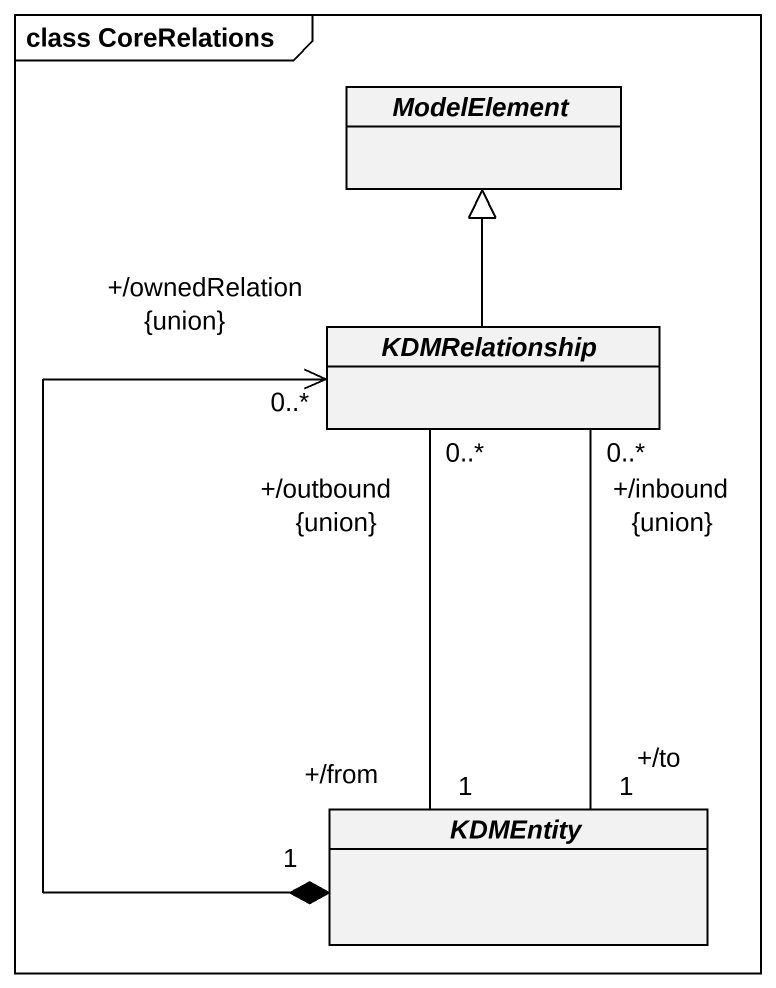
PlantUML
@startuml
mainframe class CoreRelations
hide circle
hide empty members
abstract class ModelElement
abstract class KDMRelationship
abstract class KDMEntity
KDMRelationship -up-|> ModelElement
KDMRelationship "+/outbound\n0..*\n{union}" -- "+/from\n1" KDMEntity
KDMRelationship "+/inbound\n0..*\n{union}" -- "+/to\n1" KDMEntity
KDMEntity "1" *-up-> "+/ownedRelation\n0..*\n{union}" KDMRelationship
@enduml
